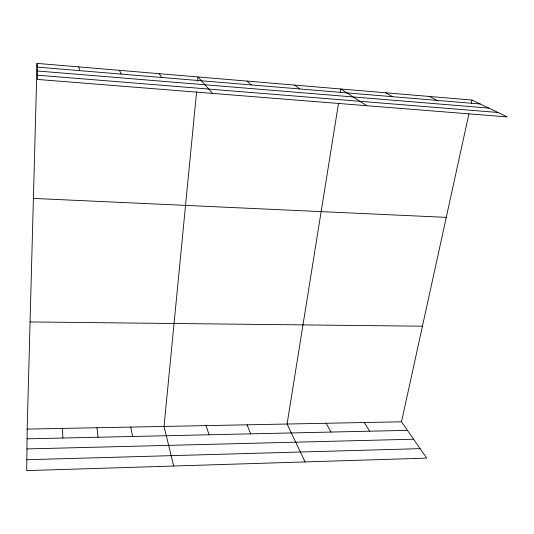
<?xml version="1.0" encoding="UTF-8"?>
<svg xmlns="http://www.w3.org/2000/svg" width="534" height="534" viewBox="0 0 534 534"><rect width="100%" height="100%" fill="white"/><g stroke="black" fill="none" stroke-linecap="round" stroke-linejoin="round"><path stroke-width="0.8" d="M37.04 63.379L37.38 79.433L507.3 116.919L471.956 100.052L37.04 63.379L27.181 429.102L26.7 470.621L426.693 458.119L401.515 421.8L468.939 113.822M196.592 91.775L164.031 426.432L173.683 466.028M197.64 81.075L198.041 76.956L212.592 93.41M338.463 103.669L287.078 424.029L305.101 461.917M340.291 92.255L340.819 88.991L366.738 105.705M471.248 103.289L471.956 100.052M26.827 459.727L420.124 448.647M26.947 448.927L413.583 439.215M27.067 438.821L407.449 430.357M27.181 429.102L401.515 421.8M30.064 321.935L422.447 326.194M33.402 198.408L446.27 217.365M37.2 70.982L488.804 108.088M37.293 75.174L498.002 112.48M37.12 67.097L480.213 103.99M429.449 96.467L437.006 100.392M385.748 92.782L392.57 96.694M294.594 85.093L299.794 88.971M247.022 81.081L251.34 84.933M159.185 73.679L161.795 77.477M364.268 422.527L369.661 431.198M326.134 423.268L330.967 432.059M119.422 70.321L121.231 74.099M247.062 424.81L250.68 433.848M206.064 425.611L209.021 434.769M78.718 66.89L79.686 70.642M130.823 427.08L132.525 436.478M96.954 427.741L98.082 437.239M62.418 428.415L62.932 438.027"/></g></svg>
